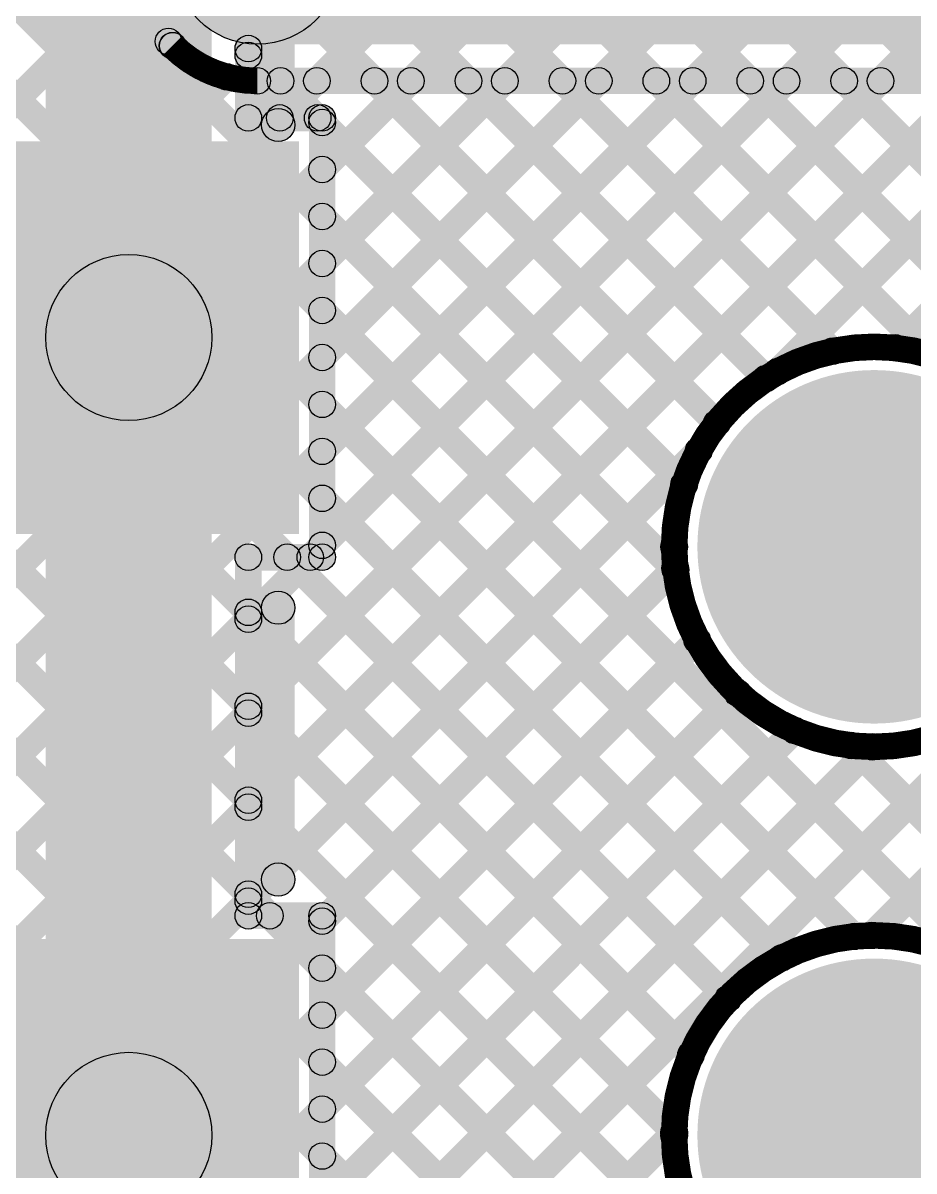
# Model space of a CAD drawing. Header units: millimetres. Extents: x -0.002 to 0.947, y -0.256 to 0.635.
# Drawn here: x 0.2168 to 0.4851, y -0.067 to 0.2786 of the extents above; entities that cross this region are included whole.
import ezdxf

# ---------------------------------------------------------------- set-up
doc = ezdxf.new("R2010")
doc.units = ezdxf.units.MM
doc.header["$MEASUREMENT"] = 0
for name, color, linetype in [('BottomLayer', 5, 'Continuous'), ('BottomSolder', 6, 'Continuous'), ('MultiLayer', 9, 'Continuous'), ('PadHoleLayer', 156, 'Continuous'), ('TopLayer', 1, 'Continuous'), ('TopOverlay', 2, 'Continuous'), ('TopPaste', 8, 'Continuous'), ('TopSolder', 216, 'Continuous')]:
    doc.layers.add(name, color=color, linetype=linetype)

# ---------------------------------------------------------------- blocks, each defined once
blk = doc.blocks.new('DC_005_5A_2_5_SMT_2')
at = {"layer": 'BottomLayer'}
h = blk.add_hatch(color=5, dxfattribs=at)
edge = h.paths.add_edge_path()
edge.add_arc((0, 0), 0.04921, 0, 360)
h = blk.add_hatch(color=5, dxfattribs=at)
edge = h.paths.add_edge_path()
edge.add_arc((0.17717, 0), 0.04921, 0, 360)
at = {"layer": 'BottomSolder'}
h = blk.add_hatch(color=6, dxfattribs=at)
edge = h.paths.add_edge_path()
edge.add_arc((0, 0), 0.05321, 0, 360)
h = blk.add_hatch(color=6, dxfattribs=at)
edge = h.paths.add_edge_path()
edge.add_arc((0.17717, 0), 0.05321, 0, 360)
at = {"layer": 'MultiLayer'}
h = blk.add_hatch(color=9, dxfattribs=at)
edge = h.paths.add_edge_path()
edge.add_arc((0, 0), 0.04921, 0, 360)
h = blk.add_hatch(color=9, dxfattribs=at)
edge = h.paths.add_edge_path()
edge.add_arc((0.17717, 0), 0.04921, 0, 360)
at = {"layer": 'PadHoleLayer'}
h = blk.add_hatch(color=156, dxfattribs=at)
edge = h.paths.add_edge_path()
edge.add_arc((0.17717, 0), 0.03543, 0, 360)
h = blk.add_hatch(color=156, dxfattribs=at)
edge = h.paths.add_edge_path()
edge.add_arc((0, 0), 0.0315, 0, 360)
at = {"layer": 'TopLayer'}
for points in [[(-0.05512, 0.27165), (0.05512, 0.27165), (0.05512, 0.17717), (-0.05512, 0.17717)], [(0.18504, 0.27165), (0.29528, 0.27165), (0.29528, 0.17717), (0.18504, 0.17717)]]:
    blk.add_hatch(color=1, dxfattribs=at).paths.add_polyline_path(points)
h = blk.add_hatch(color=1, dxfattribs=at)
edge = h.paths.add_edge_path()
edge.add_arc((0, 0), 0.04921, 0, 360)
h = blk.add_hatch(color=1, dxfattribs=at)
edge = h.paths.add_edge_path()
edge.add_arc((0.17717, 0), 0.04921, 0, 360)
at = {"layer": 'TopOverlay'}
h = blk.add_hatch(color=2, dxfattribs=at)
edge = h.paths.add_edge_path()
edge.add_arc((0.077, 0.17941), 0.005, 0, 360)
for points in [[(0.077, 0.17441), (0.077, 0.18441), (0.15884, 0.18441), (0.15884, 0.17441)], [(0.30416, 0.17441), (0.30416, 0.18441), (0.386, 0.18441), (0.386, 0.17441)]]:
    blk.add_hatch(color=2, dxfattribs=at).paths.add_polyline_path(points)
h = blk.add_hatch(color=2, dxfattribs=at)
edge = h.paths.add_edge_path()
edge.add_arc((0.15884, 0.17941), 0.005, 0, 360)
h = blk.add_hatch(color=2, dxfattribs=at)
edge = h.paths.add_edge_path()
edge.add_arc((0.30416, 0.17941), 0.005, 0, 360)
at = {"layer": 'TopPaste'}
for points in [[(-0.05512, 0.27165), (0.05512, 0.27165), (0.05512, 0.17717), (-0.05512, 0.17717)], [(0.18504, 0.27165), (0.29528, 0.27165), (0.29528, 0.17717), (0.18504, 0.17717)]]:
    blk.add_hatch(color=8, dxfattribs=at).paths.add_polyline_path(points)
at = {"layer": 'TopSolder'}
for points in [[(-0.05912, 0.27565), (0.05912, 0.27565), (0.05912, 0.17317), (-0.05912, 0.17317)], [(0.18104, 0.27565), (0.29928, 0.27565), (0.29928, 0.17317), (0.18104, 0.17317)]]:
    blk.add_hatch(color=216, dxfattribs=at).paths.add_polyline_path(points)
h = blk.add_hatch(color=216, dxfattribs=at)
edge = h.paths.add_edge_path()
edge.add_arc((0, 0), 0.05321, 0, 360)
h = blk.add_hatch(color=216, dxfattribs=at)
edge = h.paths.add_edge_path()
edge.add_arc((0.17717, 0), 0.05321, 0, 360)
at = {"layer": 'TopOverlay'}
for centre in [(0.077, 0.17941), (0.15884, 0.17941), (0.30416, 0.17941)]:
    blk.add_circle(centre, 0.005, dxfattribs=at)

msp = doc.modelspace()

# ---------------------------------------------------------------- hatches: boundary and pattern name
at = {"layer": 'BottomLayer'}
for points in [[(0.03217, 0.4046), (0.03783, 0.41026), (0.4481, -0.00002), (0.44245, -0.00568)], [(0.03217, 0.37631), (0.03783, 0.38197), (0.43201, -0.01221), (0.42636, -0.01787)], [(0.13976, 0.35358), (0.14542, 0.35923), (0.50583, -0.00118), (0.50018, -0.00684)], [(0.03217, 0.34803), (0.03783, 0.35369), (0.42076, -0.02925), (0.41511, -0.03491)], [(0.17471, 0.34691), (0.18037, 0.35257), (0.41609, 0.11685), (0.41043, 0.11119)], [(0.18108, 0.34691), (0.18674, 0.35257), (0.2647, 0.27461), (0.25904, 0.26895)], [(0.12038, 0.34467), (0.12604, 0.35033), (0.46989, 0.00648), (0.46423, 0.00082)], [(0.03217, 0.31975), (0.03783, 0.3254), (0.4157, -0.05247), (0.41005, -0.05813)], [(0.28737, 0.27219), (0.28737, 0.32219), (0.75047, 0.32219), (0.75047, 0.27219)], [(0.03217, 0.29146), (0.03783, 0.29712), (0.47212, -0.13717), (0.46646, -0.14283)], [(0.03783, 0.07289), (0.03217, 0.07855), (0.24363, 0.29001), (0.24929, 0.28436)], [(0.03783, 0.04461), (0.03217, 0.05027), (0.25778, 0.27587), (0.26343, 0.27022)], [(0.03217, 0.26318), (0.03783, 0.26883), (0.44383, -0.13717), (0.43818, -0.14283)], [(0.12093, -0.04199), (0.11528, -0.03633), (0.41563, 0.26402), (0.42129, 0.25836)], [(0.12093, -0.04199), (0.11528, -0.03633), (0.41563, 0.26402), (0.42129, 0.25836)], [(0.12633, 0.10483), (0.12067, 0.11048), (0.27539, 0.2652), (0.28105, 0.25954)], [(0.13843, -0.05278), (0.13278, -0.04712), (0.44391, 0.26402), (0.44957, 0.25836)], [(0.1547, 0.10492), (0.14905, 0.11057), (0.30249, 0.26402), (0.30815, 0.25836)], [(0.15593, -0.06356), (0.15027, -0.05791), (0.4722, 0.26402), (0.47785, 0.25836)], [(0.17315, 0.09508), (0.16749, 0.10073), (0.33078, 0.26402), (0.33643, 0.25836)], [(0.17343, -0.07435), (0.16777, -0.06869), (0.50048, 0.26402), (0.50614, 0.25836)], [(0.18573, 0.07938), (0.18008, 0.08504), (0.35906, 0.26402), (0.36472, 0.25836)], [(0.19121, 0.05657), (0.18555, 0.06223), (0.38734, 0.26402), (0.393, 0.25836)], [(0.28737, 0.25719), (0.28737, 0.26519), (0.75047, 0.26519), (0.75047, 0.25719)], [(0.29155, 0.25836), (0.2972, 0.26402), (0.4187, 0.14252), (0.41304, 0.13686)], [(0.30294, -0.14283), (0.29728, -0.13717), (0.69847, 0.26402), (0.70413, 0.25836)], [(0.31983, 0.25836), (0.32549, 0.26402), (0.42856, 0.16094), (0.42291, 0.15528)], [(0.34811, 0.25836), (0.35377, 0.26402), (0.44338, 0.17441), (0.43773, 0.16875)], [(0.3764, 0.25836), (0.38206, 0.26402), (0.46343, 0.18264), (0.45778, 0.17698)], [(0.40468, 0.25836), (0.41034, 0.26402), (0.49284, 0.18152), (0.48718, 0.17586)], [(0.43297, 0.25836), (0.43862, 0.26402), (0.77402, -0.07138), (0.76837, -0.07704)], [(0.44691, 0.17085), (0.44125, 0.17651), (0.52877, 0.26402), (0.53442, 0.25836)], [(0.46125, 0.25836), (0.46691, 0.26402), (0.79152, -0.06059), (0.78586, -0.06625)], [(0.47517, 0.00112), (0.46952, 0.00678), (0.72676, 0.26402), (0.73241, 0.25836)], [(0.4823, 0.17795), (0.47664, 0.18361), (0.55705, 0.26402), (0.56271, 0.25836)], [(0.03217, 0.23489), (0.03783, 0.24055), (0.41555, -0.13717), (0.40989, -0.14283)], [(0.19093, -0.08514), (0.18527, -0.07948), (0.41748, 0.15273), (0.42314, 0.14708)], [(0.20842, -0.09592), (0.20277, -0.09026), (0.41038, 0.11735), (0.41603, 0.11169)], [(0.22592, -0.10671), (0.22026, -0.10105), (0.41698, 0.09567), (0.42264, 0.09001)], [(0.24342, -0.11749), (0.23776, -0.11184), (0.42924, 0.07964), (0.4349, 0.07399)], [(0.26092, -0.12828), (0.25526, -0.12262), (0.44635, 0.06847), (0.45201, 0.06281)], [(0.27842, -0.13907), (0.27276, -0.13341), (0.46969, 0.06353), (0.47535, 0.05787)], [(0.46336, 0.05826), (0.46902, 0.06392), (0.66904, -0.1361), (0.66338, -0.14176)], [(0.18555, 0.05323), (0.19121, 0.05888), (0.38727, -0.13717), (0.38161, -0.14283)], [(0.17917, 0.03133), (0.18483, 0.03698), (0.35898, -0.13717), (0.35332, -0.14283)], [(0.16605, 0.01616), (0.17171, 0.02182), (0.3307, -0.13717), (0.32504, -0.14283)], [(0.1469, 0.00702), (0.15256, 0.01268), (0.30241, -0.13717), (0.29676, -0.14283)], [(0.33122, -0.14283), (0.32557, -0.13717), (0.41004, -0.05269), (0.4157, -0.05835)]]:
    msp.add_hatch(color=5, dxfattribs=at).paths.add_polyline_path(points)
h = msp.add_hatch(color=5, dxfattribs=at)
edge = h.paths.add_edge_path()
edge.add_arc((0.28737, 0.29719), 0.025, 0, 360)
h = msp.add_hatch(color=5, dxfattribs=at)
edge = h.paths.add_edge_path()
edge.add_arc((0.28737, 0.29719), 0.025, 0, 360)
h = msp.add_hatch(color=5, dxfattribs=at)
edge = h.paths.add_edge_path()
edge.add_arc((0.2606, 0.27304), 0.004, 0, 360)
h = msp.add_hatch(color=5, dxfattribs=at)
edge = h.paths.add_edge_path()
edge.add_arc((0.26187, 0.27178), 0.004, 0, 360)
h = msp.add_hatch(color=5, dxfattribs=at)
edge = h.paths.add_edge_path()
edge.add_arc((0.26187, 0.27178), 0.004, 0, 360)
h = msp.add_hatch(color=5, dxfattribs=at)
edge = h.paths.add_edge_path()
edge.add_arc((0.26191, 0.27173), 0.004, 0, 360)
h = msp.add_hatch(color=5, dxfattribs=at)
edge = h.paths.add_edge_path()
edge.add_arc((0.27822, 0.26237), 0.004, 0, 360)
h = msp.add_hatch(color=5, dxfattribs=at)
edge = h.paths.add_edge_path()
edge.add_arc((0.28737, 0.26119), 0.004, 0, 360)
h = msp.add_hatch(color=5, dxfattribs=at)
edge = h.paths.add_edge_path()
edge.add_arc((0.28737, 0.26119), 0.004, 0, 360)
h = msp.add_hatch(color=5, dxfattribs=at)
edge = h.paths.add_edge_path()
edge.add_arc((0.28737, 0.26119), 0.004, 0, 360)
h = msp.add_hatch(color=5, dxfattribs=at)
edge = h.paths.add_edge_path()
edge.add_arc((0.29437, 0.26119), 0.004, 0, 360)
h = msp.add_hatch(color=5, dxfattribs=at)
edge = h.paths.add_edge_path()
edge.add_arc((0.30532, 0.26119), 0.004, 0, 360)
h = msp.add_hatch(color=5, dxfattribs=at)
edge = h.paths.add_edge_path()
edge.add_arc((0.32266, 0.26119), 0.004, 0, 360)
h = msp.add_hatch(color=5, dxfattribs=at)
edge = h.paths.add_edge_path()
edge.add_arc((0.3336, 0.26119), 0.004, 0, 360)
h = msp.add_hatch(color=5, dxfattribs=at)
edge = h.paths.add_edge_path()
edge.add_arc((0.35094, 0.26119), 0.004, 0, 360)
h = msp.add_hatch(color=5, dxfattribs=at)
edge = h.paths.add_edge_path()
edge.add_arc((0.36189, 0.26119), 0.004, 0, 360)
h = msp.add_hatch(color=5, dxfattribs=at)
edge = h.paths.add_edge_path()
edge.add_arc((0.37923, 0.26119), 0.004, 0, 360)
h = msp.add_hatch(color=5, dxfattribs=at)
edge = h.paths.add_edge_path()
edge.add_arc((0.39017, 0.26119), 0.004, 0, 360)
h = msp.add_hatch(color=5, dxfattribs=at)
edge = h.paths.add_edge_path()
edge.add_arc((0.40751, 0.26119), 0.004, 0, 360)
h = msp.add_hatch(color=5, dxfattribs=at)
edge = h.paths.add_edge_path()
edge.add_arc((0.41846, 0.26119), 0.004, 0, 360)
h = msp.add_hatch(color=5, dxfattribs=at)
edge = h.paths.add_edge_path()
edge.add_arc((0.41846, 0.26119), 0.004, 0, 360)
h = msp.add_hatch(color=5, dxfattribs=at)
edge = h.paths.add_edge_path()
edge.add_arc((0.4358, 0.26119), 0.004, 0, 360)
h = msp.add_hatch(color=5, dxfattribs=at)
edge = h.paths.add_edge_path()
edge.add_arc((0.44674, 0.26119), 0.004, 0, 360)
h = msp.add_hatch(color=5, dxfattribs=at)
edge = h.paths.add_edge_path()
edge.add_arc((0.46408, 0.26119), 0.004, 0, 360)
h = msp.add_hatch(color=5, dxfattribs=at)
edge = h.paths.add_edge_path()
edge.add_arc((0.47503, 0.26119), 0.004, 0, 360)
h = msp.add_hatch(color=5, dxfattribs=at)
edge = h.paths.add_edge_path()
edge.add_arc((0.4606, 0.17981), 0.004, 0, 360)
h = msp.add_hatch(color=5, dxfattribs=at)
edge = h.paths.add_edge_path()
edge.add_arc((0.47947, 0.18078), 0.004, 0, 360)
h = msp.add_hatch(color=5, dxfattribs=at)
edge = h.paths.add_edge_path()
edge.add_arc((0.44408, 0.17368), 0.004, 0, 360)
h = msp.add_hatch(color=5, dxfattribs=at)
edge = h.paths.add_edge_path()
edge.add_arc((0.44055, 0.17158), 0.004, 0, 360)
h = msp.add_hatch(color=5, dxfattribs=at)
edge = h.paths.add_edge_path()
edge.add_arc((0.42574, 0.15811), 0.004, 0, 360)
h = msp.add_hatch(color=5, dxfattribs=at)
edge = h.paths.add_edge_path()
edge.add_arc((0.42031, 0.14991), 0.004, 0, 360)
h = msp.add_hatch(color=5, dxfattribs=at)
edge = h.paths.add_edge_path()
edge.add_arc((0.41587, 0.13969), 0.004, 0, 360)
h = msp.add_hatch(color=5, dxfattribs=at)
edge = h.paths.add_edge_path()
edge.add_arc((0.41287, 0.12091), 0.004, 0, 360)
h = msp.add_hatch(color=5, dxfattribs=at)
edge = h.paths.add_edge_path()
edge.add_arc((0.41321, 0.11452), 0.004, 0, 360)
h = msp.add_hatch(color=5, dxfattribs=at)
edge = h.paths.add_edge_path()
edge.add_arc((0.41326, 0.11402), 0.004, 0, 360)
h = msp.add_hatch(color=5, dxfattribs=at)
edge = h.paths.add_edge_path()
edge.add_arc((0.41981, 0.09284), 0.004, 0, 360)
h = msp.add_hatch(color=5, dxfattribs=at)
edge = h.paths.add_edge_path()
edge.add_arc((0.43207, 0.07682), 0.004, 0, 360)
h = msp.add_hatch(color=5, dxfattribs=at)
edge = h.paths.add_edge_path()
edge.add_arc((0.44918, 0.06564), 0.004, 0, 360)
h = msp.add_hatch(color=5, dxfattribs=at)
edge = h.paths.add_edge_path()
edge.add_arc((0.46619, 0.06109), 0.004, 0, 360)
h = msp.add_hatch(color=5, dxfattribs=at)
edge = h.paths.add_edge_path()
edge.add_arc((0.47252, 0.0607), 0.004, 0, 360)
h = msp.add_hatch(color=5, dxfattribs=at)
edge = h.paths.add_edge_path()
edge.add_arc((0.46706, 0.00365), 0.004, 0, 360)
h = msp.add_hatch(color=5, dxfattribs=at)
edge = h.paths.add_edge_path()
edge.add_arc((0.47234, 0.00395), 0.004, 0, 360)
h = msp.add_hatch(color=5, dxfattribs=at)
edge = h.paths.add_edge_path()
edge.add_arc((0.44528, -0.00285), 0.004, 0, 360)
h = msp.add_hatch(color=5, dxfattribs=at)
edge = h.paths.add_edge_path()
edge.add_arc((0.42918, -0.01504), 0.004, 0, 360)
h = msp.add_hatch(color=5, dxfattribs=at)
edge = h.paths.add_edge_path()
edge.add_arc((0.41794, -0.03208), 0.004, 0, 360)
h = msp.add_hatch(color=5, dxfattribs=at)
edge = h.paths.add_edge_path()
edge.add_arc((0.41287, -0.0553), 0.004, 0, 360)
h = msp.add_hatch(color=5, dxfattribs=at)
edge = h.paths.add_edge_path()
edge.add_arc((0.41287, -0.05552), 0.004, 0, 360)
h = msp.add_hatch(color=5, dxfattribs=at)
edge = h.paths.add_edge_path()
edge.add_arc((0.41287, -0.05626), 0.004, 0, 360)
at = {"layer": 'TopLayer'}
for points in [[(0.21697, 0.47436), (0.22262, 0.48002), (0.66432, 0.03833), (0.65866, 0.03267)], [(0.24525, 0.47436), (0.25091, 0.48002), (0.66432, 0.06661), (0.65866, 0.06095)], [(0.27354, 0.47436), (0.27919, 0.48002), (0.63907, 0.12014), (0.63342, 0.11448)], [(0.2875, 0.266), (0.28184, 0.27165), (0.49021, 0.48002), (0.49586, 0.47436)], [(0.29698, 0.24719), (0.29132, 0.25285), (0.51849, 0.48002), (0.52415, 0.47436)], [(0.30974, 0.14682), (0.30409, 0.15248), (0.63163, 0.48002), (0.63729, 0.47436)], [(0.30974, 0.14682), (0.30409, 0.15248), (0.63163, 0.48002), (0.63729, 0.47436)], [(0.30974, 0.1751), (0.30409, 0.18076), (0.60334, 0.48002), (0.609, 0.47436)], [(0.30974, 0.20339), (0.30409, 0.20904), (0.57506, 0.48002), (0.58072, 0.47436)], [(0.30974, 0.23167), (0.30409, 0.23733), (0.54678, 0.48002), (0.55243, 0.47436)], [(0.30974, 0.11853), (0.30409, 0.12419), (0.65991, 0.48002), (0.66557, 0.47436)], [(0.19351, 0.46954), (0.19917, 0.47519), (0.49284, 0.18152), (0.48718, 0.17586)], [(0.2875, 0.06801), (0.28184, 0.07366), (0.67885, 0.47068), (0.68451, 0.46502)], [(0.2875, 0.03972), (0.28184, 0.04538), (0.693, 0.45653), (0.69865, 0.45088)], [(0.44691, 0.17085), (0.44125, 0.17651), (0.70714, 0.44239), (0.7128, 0.43673)], [(0.4823, 0.17795), (0.47664, 0.18361), (0.71751, 0.42448), (0.72317, 0.41882)], [(0.23199, 0.40277), (0.23765, 0.40843), (0.46343, 0.18264), (0.45778, 0.17698)], [(0.27367, 0.1839), (0.22367, 0.1839), (0.22367, 0.33589), (0.27367, 0.33589)], [(0.28867, 0.25002), (0.28067, 0.25002), (0.28067, 0.33589), (0.28867, 0.33589)], [(0.28184, 0.32463), (0.2875, 0.33029), (0.44338, 0.17441), (0.43773, 0.16875)], [(0.28184, 0.29635), (0.2875, 0.30201), (0.42856, 0.16094), (0.42291, 0.15528)], [(0.28184, 0.26807), (0.2875, 0.27372), (0.30838, 0.25285), (0.30272, 0.24719)], [(0.28467, 0.24602), (0.28467, 0.25402), (0.30691, 0.25402), (0.30691, 0.24602)], [(0.31091, 0.11778), (0.30291, 0.11778), (0.30291, 0.25002), (0.31091, 0.25002)], [(0.30409, 0.24582), (0.30974, 0.25148), (0.4187, 0.14252), (0.41304, 0.13686)], [(0.30409, 0.21754), (0.30974, 0.22319), (0.41609, 0.11685), (0.41043, 0.11119)], [(0.30294, -0.14283), (0.29728, -0.13717), (0.63342, 0.19896), (0.63907, 0.19331)], [(0.30409, 0.18925), (0.30974, 0.19491), (0.50583, -0.00118), (0.50018, -0.00684)], [(0.27367, -0.05626), (0.22367, -0.05626), (0.22367, 0.1839), (0.27367, 0.1839)], [(0.47517, 0.00112), (0.46952, 0.00678), (0.63342, 0.17068), (0.63907, 0.16502)], [(0.30409, 0.16097), (0.30974, 0.16663), (0.46989, 0.00648), (0.46423, 0.00082)], [(0.2875, 0.01144), (0.28184, 0.01709), (0.41748, 0.15273), (0.42314, 0.14708)], [(0.30409, 0.13269), (0.30974, 0.13834), (0.4481, -0.00002), (0.44245, -0.00568)], [(0.28467, 0.11378), (0.28467, 0.12178), (0.30691, 0.12178), (0.30691, 0.11378)], [(0.30616, 0.11495), (0.3005, 0.12061), (0.30409, 0.12419), (0.30974, 0.11853)], [(0.28867, 0.00986), (0.28067, 0.00986), (0.28067, 0.11778), (0.28867, 0.11778)], [(0.2875, 0.09629), (0.28184, 0.10195), (0.3005, 0.12061), (0.30616, 0.11495)], [(0.29353, 0.11495), (0.29919, 0.12061), (0.43201, -0.01221), (0.42636, -0.01787)], [(0.30974, 0.0054), (0.30409, 0.01105), (0.41038, 0.11735), (0.41603, 0.11169)], [(0.28184, 0.09836), (0.2875, 0.10402), (0.42076, -0.02925), (0.41511, -0.03491)], [(0.30974, -0.02289), (0.30409, -0.01723), (0.41698, 0.09567), (0.42264, 0.09001)], [(0.30974, -0.05117), (0.30409, -0.04551), (0.42924, 0.07964), (0.4349, 0.07399)], [(0.28184, 0.07008), (0.2875, 0.07573), (0.4157, -0.05247), (0.41005, -0.05813)], [(0.30974, -0.07946), (0.30409, -0.0738), (0.44635, 0.06847), (0.45201, 0.06281)], [(0.30974, -0.10774), (0.30409, -0.10208), (0.46969, 0.06353), (0.47535, 0.05787)], [(0.46336, 0.05826), (0.46902, 0.06392), (0.63907, -0.10614), (0.63342, -0.11179)], [(0.28184, 0.04179), (0.2875, 0.04745), (0.47212, -0.13717), (0.46646, -0.14283)], [(0.28184, 0.01351), (0.2875, 0.01916), (0.29397, 0.01269), (0.28832, 0.00703)], [(0.28467, 0.00586), (0.28467, 0.01386), (0.30691, 0.01386), (0.30691, 0.00586)], [(0.31091, -0.12238), (0.30291, -0.12238), (0.30291, 0.00986), (0.31091, 0.00986)], [(0.30409, -0.00874), (0.30974, -0.00308), (0.44383, -0.13717), (0.43818, -0.14283)], [(0.30409, -0.03702), (0.30974, -0.03136), (0.41555, -0.13717), (0.40989, -0.14283)], [(0.33122, -0.14283), (0.32557, -0.13717), (0.41004, -0.05269), (0.4157, -0.05835)], [(0.30409, -0.06531), (0.30974, -0.05965), (0.38727, -0.13717), (0.38161, -0.14283)]]:
    msp.add_hatch(color=1, dxfattribs=at).paths.add_polyline_path(points)
h = msp.add_hatch(color=1, dxfattribs=at)
edge = h.paths.add_edge_path()
edge.add_arc((0.28467, 0.27089), 0.004, 0, 360)
h = msp.add_hatch(color=1, dxfattribs=at)
edge = h.paths.add_edge_path()
edge.add_arc((0.28467, 0.26882), 0.004, 0, 360)
h = msp.add_hatch(color=1, dxfattribs=at)
edge = h.paths.add_edge_path()
edge.add_arc((0.28467, 0.25002), 0.004, 0, 360)
h = msp.add_hatch(color=1, dxfattribs=at)
edge = h.paths.add_edge_path()
edge.add_arc((0.28467, 0.25002), 0.004, 0, 360)
h = msp.add_hatch(color=1, dxfattribs=at)
edge = h.paths.add_edge_path()
edge.add_arc((0.29415, 0.25002), 0.004, 0, 360)
h = msp.add_hatch(color=1, dxfattribs=at)
edge = h.paths.add_edge_path()
edge.add_arc((0.30555, 0.25002), 0.004, 0, 360)
h = msp.add_hatch(color=1, dxfattribs=at)
edge = h.paths.add_edge_path()
edge.add_arc((0.30691, 0.25002), 0.004, 0, 360)
h = msp.add_hatch(color=1, dxfattribs=at)
edge = h.paths.add_edge_path()
edge.add_arc((0.30691, 0.25002), 0.004, 0, 360)
h = msp.add_hatch(color=1, dxfattribs=at)
edge = h.paths.add_edge_path()
edge.add_arc((0.30691, 0.24865), 0.004, 0, 360)
h = msp.add_hatch(color=1, dxfattribs=at)
edge = h.paths.add_edge_path()
edge.add_arc((0.30691, 0.2345), 0.004, 0, 360)
h = msp.add_hatch(color=1, dxfattribs=at)
edge = h.paths.add_edge_path()
edge.add_arc((0.30691, 0.22037), 0.004, 0, 360)
h = msp.add_hatch(color=1, dxfattribs=at)
edge = h.paths.add_edge_path()
edge.add_arc((0.24867, 0.1839), 0.025, 0, 360)
h = msp.add_hatch(color=1, dxfattribs=at)
edge = h.paths.add_edge_path()
edge.add_arc((0.24867, 0.1839), 0.025, 0, 360)
h = msp.add_hatch(color=1, dxfattribs=at)
edge = h.paths.add_edge_path()
edge.add_arc((0.30691, 0.20622), 0.004, 0, 360)
h = msp.add_hatch(color=1, dxfattribs=at)
edge = h.paths.add_edge_path()
edge.add_arc((0.30691, 0.19208), 0.004, 0, 360)
h = msp.add_hatch(color=1, dxfattribs=at)
edge = h.paths.add_edge_path()
edge.add_arc((0.4606, 0.17981), 0.004, 0, 360)
h = msp.add_hatch(color=1, dxfattribs=at)
edge = h.paths.add_edge_path()
edge.add_arc((0.47947, 0.18078), 0.004, 0, 360)
h = msp.add_hatch(color=1, dxfattribs=at)
edge = h.paths.add_edge_path()
edge.add_arc((0.30691, 0.17793), 0.004, 0, 360)
h = msp.add_hatch(color=1, dxfattribs=at)
edge = h.paths.add_edge_path()
edge.add_arc((0.44408, 0.17368), 0.004, 0, 360)
h = msp.add_hatch(color=1, dxfattribs=at)
edge = h.paths.add_edge_path()
edge.add_arc((0.44055, 0.17158), 0.004, 0, 360)
h = msp.add_hatch(color=1, dxfattribs=at)
edge = h.paths.add_edge_path()
edge.add_arc((0.30691, 0.1638), 0.004, 0, 360)
h = msp.add_hatch(color=1, dxfattribs=at)
edge = h.paths.add_edge_path()
edge.add_arc((0.42574, 0.15811), 0.004, 0, 360)
h = msp.add_hatch(color=1, dxfattribs=at)
edge = h.paths.add_edge_path()
edge.add_arc((0.30691, 0.14965), 0.004, 0, 360)
h = msp.add_hatch(color=1, dxfattribs=at)
edge = h.paths.add_edge_path()
edge.add_arc((0.30691, 0.14965), 0.004, 0, 360)
h = msp.add_hatch(color=1, dxfattribs=at)
edge = h.paths.add_edge_path()
edge.add_arc((0.42031, 0.14991), 0.004, 0, 360)
h = msp.add_hatch(color=1, dxfattribs=at)
edge = h.paths.add_edge_path()
edge.add_arc((0.41587, 0.13969), 0.004, 0, 360)
h = msp.add_hatch(color=1, dxfattribs=at)
edge = h.paths.add_edge_path()
edge.add_arc((0.30691, 0.13551), 0.004, 0, 360)
h = msp.add_hatch(color=1, dxfattribs=at)
edge = h.paths.add_edge_path()
edge.add_arc((0.30691, 0.12136), 0.004, 0, 360)
h = msp.add_hatch(color=1, dxfattribs=at)
edge = h.paths.add_edge_path()
edge.add_arc((0.30691, 0.12136), 0.004, 0, 360)
h = msp.add_hatch(color=1, dxfattribs=at)
edge = h.paths.add_edge_path()
edge.add_arc((0.41287, 0.12091), 0.004, 0, 360)
h = msp.add_hatch(color=1, dxfattribs=at)
edge = h.paths.add_edge_path()
edge.add_arc((0.28467, 0.11778), 0.004, 0, 360)
h = msp.add_hatch(color=1, dxfattribs=at)
edge = h.paths.add_edge_path()
edge.add_arc((0.28467, 0.11778), 0.004, 0, 360)
h = msp.add_hatch(color=1, dxfattribs=at)
edge = h.paths.add_edge_path()
edge.add_arc((0.29636, 0.11778), 0.004, 0, 360)
h = msp.add_hatch(color=1, dxfattribs=at)
edge = h.paths.add_edge_path()
edge.add_arc((0.30333, 0.11778), 0.004, 0, 360)
h = msp.add_hatch(color=1, dxfattribs=at)
edge = h.paths.add_edge_path()
edge.add_arc((0.30333, 0.11778), 0.004, 0, 360)
h = msp.add_hatch(color=1, dxfattribs=at)
edge = h.paths.add_edge_path()
edge.add_arc((0.30691, 0.11778), 0.004, 0, 360)
h = msp.add_hatch(color=1, dxfattribs=at)
edge = h.paths.add_edge_path()
edge.add_arc((0.30691, 0.11778), 0.004, 0, 360)
h = msp.add_hatch(color=1, dxfattribs=at)
edge = h.paths.add_edge_path()
edge.add_arc((0.41321, 0.11452), 0.004, 0, 360)
h = msp.add_hatch(color=1, dxfattribs=at)
edge = h.paths.add_edge_path()
edge.add_arc((0.41326, 0.11402), 0.004, 0, 360)
h = msp.add_hatch(color=1, dxfattribs=at)
edge = h.paths.add_edge_path()
edge.add_arc((0.28467, 0.10119), 0.004, 0, 360)
h = msp.add_hatch(color=1, dxfattribs=at)
edge = h.paths.add_edge_path()
edge.add_arc((0.28467, 0.09912), 0.004, 0, 360)
h = msp.add_hatch(color=1, dxfattribs=at)
edge = h.paths.add_edge_path()
edge.add_arc((0.41981, 0.09284), 0.004, 0, 360)
h = msp.add_hatch(color=1, dxfattribs=at)
edge = h.paths.add_edge_path()
edge.add_arc((0.43207, 0.07682), 0.004, 0, 360)
h = msp.add_hatch(color=1, dxfattribs=at)
edge = h.paths.add_edge_path()
edge.add_arc((0.28467, 0.0729), 0.004, 0, 360)
h = msp.add_hatch(color=1, dxfattribs=at)
edge = h.paths.add_edge_path()
edge.add_arc((0.28467, 0.07083), 0.004, 0, 360)
h = msp.add_hatch(color=1, dxfattribs=at)
edge = h.paths.add_edge_path()
edge.add_arc((0.44918, 0.06564), 0.004, 0, 360)
h = msp.add_hatch(color=1, dxfattribs=at)
edge = h.paths.add_edge_path()
edge.add_arc((0.46619, 0.06109), 0.004, 0, 360)
h = msp.add_hatch(color=1, dxfattribs=at)
edge = h.paths.add_edge_path()
edge.add_arc((0.47252, 0.0607), 0.004, 0, 360)
h = msp.add_hatch(color=1, dxfattribs=at)
edge = h.paths.add_edge_path()
edge.add_arc((0.28467, 0.04462), 0.004, 0, 360)
h = msp.add_hatch(color=1, dxfattribs=at)
edge = h.paths.add_edge_path()
edge.add_arc((0.28467, 0.04255), 0.004, 0, 360)
h = msp.add_hatch(color=1, dxfattribs=at)
edge = h.paths.add_edge_path()
edge.add_arc((0.28467, 0.01634), 0.004, 0, 360)
h = msp.add_hatch(color=1, dxfattribs=at)
edge = h.paths.add_edge_path()
edge.add_arc((0.28467, 0.01427), 0.004, 0, 360)
h = msp.add_hatch(color=1, dxfattribs=at)
edge = h.paths.add_edge_path()
edge.add_arc((0.28467, 0.00986), 0.004, 0, 360)
h = msp.add_hatch(color=1, dxfattribs=at)
edge = h.paths.add_edge_path()
edge.add_arc((0.28467, 0.00986), 0.004, 0, 360)
h = msp.add_hatch(color=1, dxfattribs=at)
edge = h.paths.add_edge_path()
edge.add_arc((0.29115, 0.00986), 0.004, 0, 360)
h = msp.add_hatch(color=1, dxfattribs=at)
edge = h.paths.add_edge_path()
edge.add_arc((0.30691, 0.00986), 0.004, 0, 360)
h = msp.add_hatch(color=1, dxfattribs=at)
edge = h.paths.add_edge_path()
edge.add_arc((0.30691, 0.00986), 0.004, 0, 360)
h = msp.add_hatch(color=1, dxfattribs=at)
edge = h.paths.add_edge_path()
edge.add_arc((0.30691, 0.00823), 0.004, 0, 360)
h = msp.add_hatch(color=1, dxfattribs=at)
edge = h.paths.add_edge_path()
edge.add_arc((0.46706, 0.00365), 0.004, 0, 360)
h = msp.add_hatch(color=1, dxfattribs=at)
edge = h.paths.add_edge_path()
edge.add_arc((0.47234, 0.00395), 0.004, 0, 360)
h = msp.add_hatch(color=1, dxfattribs=at)
edge = h.paths.add_edge_path()
edge.add_arc((0.44528, -0.00285), 0.004, 0, 360)
h = msp.add_hatch(color=1, dxfattribs=at)
edge = h.paths.add_edge_path()
edge.add_arc((0.30691, -0.00591), 0.004, 0, 360)
h = msp.add_hatch(color=1, dxfattribs=at)
edge = h.paths.add_edge_path()
edge.add_arc((0.42918, -0.01504), 0.004, 0, 360)
h = msp.add_hatch(color=1, dxfattribs=at)
edge = h.paths.add_edge_path()
edge.add_arc((0.30691, -0.02006), 0.004, 0, 360)
h = msp.add_hatch(color=1, dxfattribs=at)
edge = h.paths.add_edge_path()
edge.add_arc((0.30691, -0.03419), 0.004, 0, 360)
h = msp.add_hatch(color=1, dxfattribs=at)
edge = h.paths.add_edge_path()
edge.add_arc((0.41794, -0.03208), 0.004, 0, 360)
h = msp.add_hatch(color=1, dxfattribs=at)
edge = h.paths.add_edge_path()
edge.add_arc((0.24867, -0.05626), 0.025, 0, 360)
h = msp.add_hatch(color=1, dxfattribs=at)
edge = h.paths.add_edge_path()
edge.add_arc((0.30691, -0.04834), 0.004, 0, 360)
h = msp.add_hatch(color=1, dxfattribs=at)
edge = h.paths.add_edge_path()
edge.add_arc((0.41287, -0.0553), 0.004, 0, 360)
h = msp.add_hatch(color=1, dxfattribs=at)
edge = h.paths.add_edge_path()
edge.add_arc((0.41287, -0.05552), 0.004, 0, 360)
h = msp.add_hatch(color=1, dxfattribs=at)
edge = h.paths.add_edge_path()
edge.add_arc((0.41287, -0.05626), 0.004, 0, 360)
h = msp.add_hatch(color=1, dxfattribs=at)
edge = h.paths.add_edge_path()
edge.add_arc((0.30691, -0.06248), 0.004, 0, 360)

# ---------------------------------------------------------------- linework, layer by layer
at = {"layer": 'BottomLayer', "const_width": 0.008}
for points in [[(0.28737, 0.26119, -0.199396), (0.26187, 0.27178)], [(0.28737, 0.26119, -0.198912), (0.26191, 0.27173)]]:
    msp.add_lwpolyline(points, format="xyb", dxfattribs=at)
for points in [[(0.53329, 0.12091, 1), (0.41287, 0.12091, 1)], [(0.53329, -0.05626, 1), (0.41287, -0.05626, 1)]]:
    msp.add_lwpolyline(points, format="xyb", close=True, dxfattribs=at)
at = {"layer": 'BottomLayer'}
for centre, radius in [((0.28737, 0.29719), 0.025), ((0.28737, 0.29719), 0.025), ((0.2606, 0.27304), 0.004), ((0.26187, 0.27178), 0.004), ((0.26187, 0.27178), 0.004), ((0.26191, 0.27173), 0.004), ((0.27822, 0.26237), 0.004), ((0.28737, 0.26119), 0.004), ((0.28737, 0.26119), 0.004), ((0.28737, 0.26119), 0.004), ((0.29437, 0.26119), 0.004), ((0.30532, 0.26119), 0.004), ((0.32266, 0.26119), 0.004), ((0.3336, 0.26119), 0.004), ((0.35094, 0.26119), 0.004), ((0.36189, 0.26119), 0.004), ((0.37923, 0.26119), 0.004), ((0.39017, 0.26119), 0.004), ((0.40751, 0.26119), 0.004), ((0.41846, 0.26119), 0.004), ((0.41846, 0.26119), 0.004), ((0.4358, 0.26119), 0.004), ((0.44674, 0.26119), 0.004), ((0.46408, 0.26119), 0.004), ((0.47503, 0.26119), 0.004), ((0.4606, 0.17981), 0.004), ((0.47947, 0.18078), 0.004), ((0.44408, 0.17368), 0.004), ((0.44055, 0.17158), 0.004), ((0.42574, 0.15811), 0.004), ((0.42031, 0.14991), 0.004), ((0.41587, 0.13969), 0.004), ((0.41287, 0.12091), 0.004), ((0.41321, 0.11452), 0.004), ((0.41326, 0.11402), 0.004), ((0.41981, 0.09284), 0.004), ((0.43207, 0.07682), 0.004), ((0.44918, 0.06564), 0.004), ((0.46619, 0.06109), 0.004), ((0.47252, 0.0607), 0.004), ((0.46706, 0.00365), 0.004), ((0.47234, 0.00395), 0.004), ((0.44528, -0.00285), 0.004), ((0.42918, -0.01504), 0.004), ((0.41794, -0.03208), 0.004), ((0.41287, -0.0553), 0.004), ((0.41287, -0.05552), 0.004), ((0.41287, -0.05626), 0.004)]:
    msp.add_circle(centre, radius, dxfattribs=at)
at = {"layer": 'TopLayer', "const_width": 0.008}
for points in [[(0.53329, 0.12091, 1), (0.41287, 0.12091, 1)], [(0.53329, -0.05626, 1), (0.41287, -0.05626, 1)]]:
    msp.add_lwpolyline(points, format="xyb", close=True, dxfattribs=at)
at = {"layer": 'TopLayer'}
for centre, radius in [((0.28467, 0.27089), 0.004), ((0.28467, 0.26882), 0.004), ((0.28467, 0.25002), 0.004), ((0.28467, 0.25002), 0.004), ((0.29415, 0.25002), 0.004), ((0.30555, 0.25002), 0.004), ((0.30691, 0.25002), 0.004), ((0.30691, 0.25002), 0.004), ((0.30691, 0.24865), 0.004), ((0.30691, 0.2345), 0.004), ((0.30691, 0.22037), 0.004), ((0.24867, 0.1839), 0.025), ((0.24867, 0.1839), 0.025), ((0.30691, 0.20622), 0.004), ((0.30691, 0.19208), 0.004), ((0.4606, 0.17981), 0.004), ((0.47947, 0.18078), 0.004), ((0.30691, 0.17793), 0.004), ((0.44408, 0.17368), 0.004), ((0.44055, 0.17158), 0.004), ((0.30691, 0.1638), 0.004), ((0.42574, 0.15811), 0.004), ((0.30691, 0.14965), 0.004), ((0.30691, 0.14965), 0.004), ((0.42031, 0.14991), 0.004), ((0.41587, 0.13969), 0.004), ((0.30691, 0.13551), 0.004), ((0.30691, 0.12136), 0.004), ((0.30691, 0.12136), 0.004), ((0.41287, 0.12091), 0.004), ((0.28467, 0.11778), 0.004), ((0.28467, 0.11778), 0.004), ((0.29636, 0.11778), 0.004), ((0.30333, 0.11778), 0.004), ((0.30333, 0.11778), 0.004), ((0.30691, 0.11778), 0.004), ((0.30691, 0.11778), 0.004), ((0.41321, 0.11452), 0.004), ((0.41326, 0.11402), 0.004), ((0.28467, 0.10119), 0.004), ((0.28467, 0.09912), 0.004), ((0.41981, 0.09284), 0.004), ((0.43207, 0.07682), 0.004), ((0.28467, 0.0729), 0.004), ((0.28467, 0.07083), 0.004), ((0.44918, 0.06564), 0.004), ((0.46619, 0.06109), 0.004), ((0.47252, 0.0607), 0.004), ((0.28467, 0.04462), 0.004), ((0.28467, 0.04255), 0.004), ((0.28467, 0.01634), 0.004), ((0.28467, 0.01427), 0.004), ((0.28467, 0.00986), 0.004), ((0.28467, 0.00986), 0.004), ((0.29115, 0.00986), 0.004), ((0.30691, 0.00986), 0.004), ((0.30691, 0.00986), 0.004), ((0.30691, 0.00823), 0.004), ((0.46706, 0.00365), 0.004), ((0.47234, 0.00395), 0.004), ((0.44528, -0.00285), 0.004), ((0.30691, -0.00591), 0.004), ((0.42918, -0.01504), 0.004), ((0.30691, -0.02006), 0.004), ((0.30691, -0.03419), 0.004), ((0.41794, -0.03208), 0.004), ((0.24867, -0.05626), 0.025), ((0.30691, -0.04834), 0.004), ((0.41287, -0.0553), 0.004), ((0.41287, -0.05552), 0.004), ((0.41287, -0.05626), 0.004), ((0.30691, -0.06248), 0.004)]:
    msp.add_circle(centre, radius, dxfattribs=at)

# ---------------------------------------------------------------- block references
at = {"rotation": 90}
msp.add_blockref('DC_005_5A_2_5_SMT_2', (0.47308, -0.05626), dxfattribs=at)

doc.saveas('drawing.dxf')
